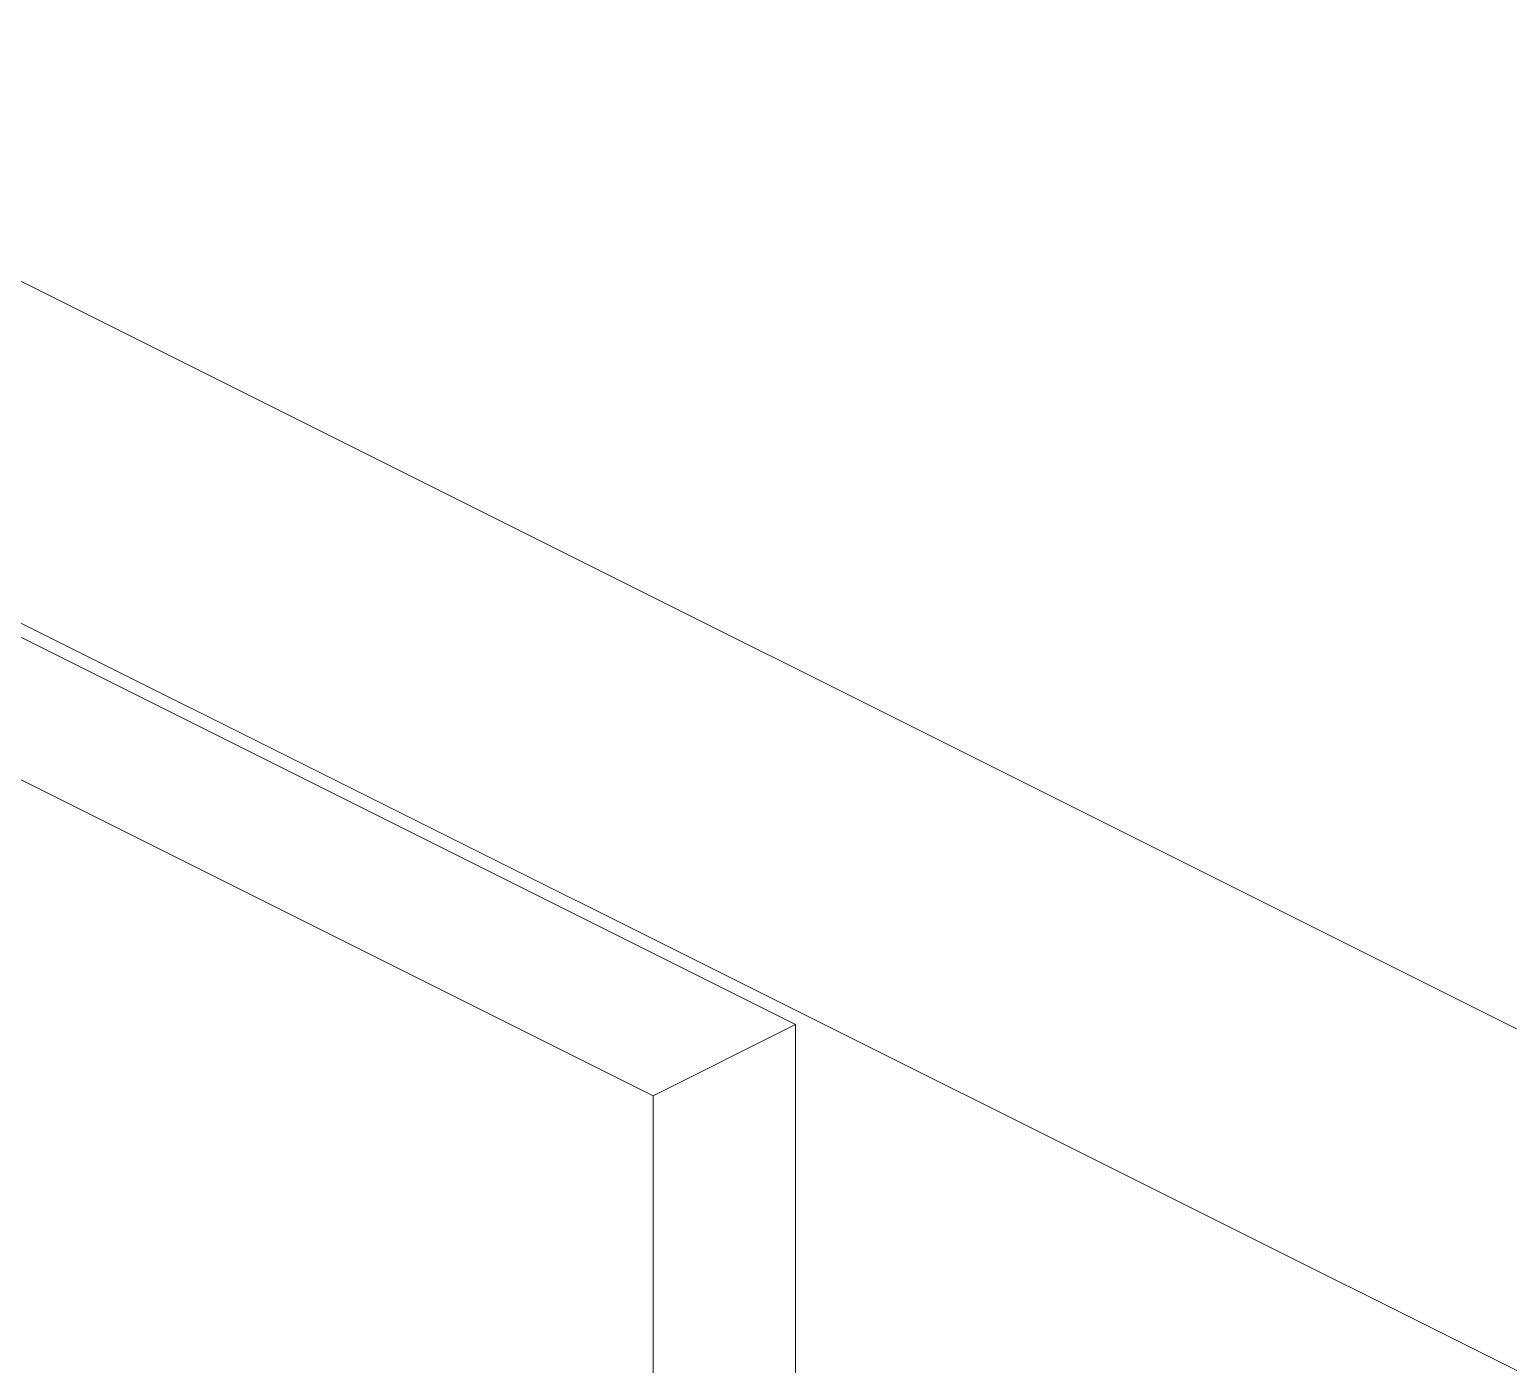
# Model space of a CAD drawing. Header units: millimetres. Extents: x 0 to 2524, y 0 to 1785.
# Drawn here: x 2064.02 to 2093.38, y 792.84 to 819.36 of the extents above; entities that cross this region are included whole.
import ezdxf

# ---------------------------------------------------------------- set-up
doc = ezdxf.new("R2010")
doc.units = ezdxf.units.MM
doc.header["$LTSCALE"] = 0.1
doc.layers.get('0').update_dxf_attribs({"lineweight": 13})

msp = doc.modelspace()

# ---------------------------------------------------------------- linework, layer by layer
for p, q in [((1805.72, 936.63), (2176.809, 751.085)), ((2079.228, 799.593), (1902.735, 887.839)), ((2076.4, 798.178), (1899.906, 886.425)), ((2022.93, 834.813), (2173.736, 759.41)), ((2076.4, 798.178), (2079.228, 799.593)), ((2079.228, 799.593), (2079.228, 773.612)), ((2076.4, 654.072), (2076.4, 798.178))]:
    msp.add_line(p, q)

doc.saveas('drawing.dxf')
